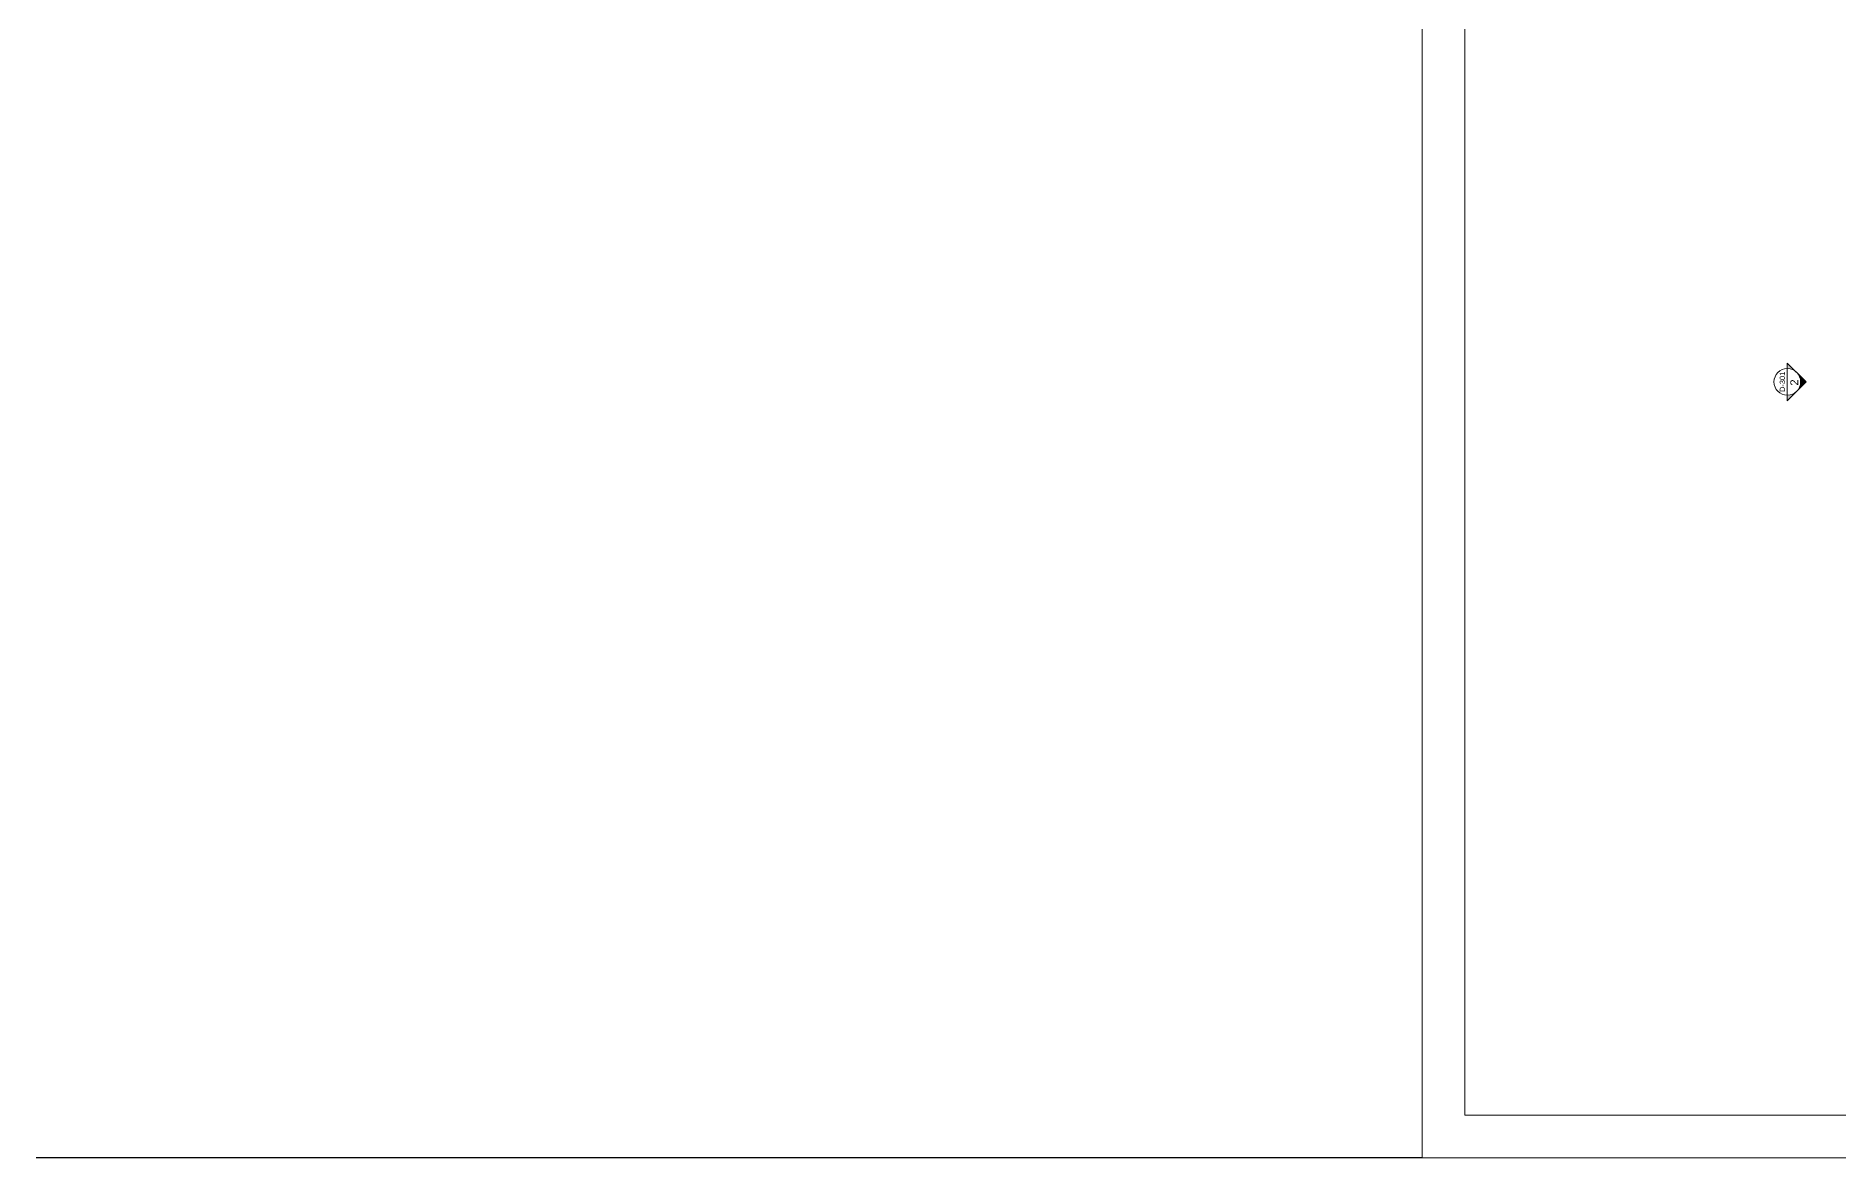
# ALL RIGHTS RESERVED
# Model space of a CAD drawing. Extents: x -2598 to 23780, y 0 to 8114.
# Drawn here: x -2598 to 781, y 0 to 2103 of the extents above; entities that cross this region are included whole.
import ezdxf
from ezdxf.enums import TextEntityAlignment as Align

# ---------------------------------------------------------------- set-up
doc = ezdxf.new("R2010")
doc.units = 0
doc.header["$LTSCALE"] = 25
doc.header["$MEASUREMENT"] = 0
doc.layers.get('0').update_dxf_attribs({"color": 9, "lineweight": 9})
for name, color, linetype, lineweight in [('21', 9, 'Continuous', 9), ('40A', 9, 'Continuous', 9), ('E-KABLO', 7, 'Continuous', 30)]:
    doc.layers.add(name, color=color, linetype=linetype, lineweight=lineweight)
doc.styles.add('Arial', font='arial.ttf', dxfattribs={"height": 2.5})

# ---------------------------------------------------------------- blocks, each defined once
blk = doc.blocks.new('0_exteriorelevation1')
h = blk.add_hatch(color=256)
h.dxf.hatch_style = 1
h.paths.add_polyline_path([(0, 7.07), (-3.54, 3.54, -0.414214), (3.54, 3.54)])
h = blk.add_hatch(color=256)
edge = h.paths.add_edge_path()
edge.add_arc((0, 0), 5, 135, 180)
edge.add_line((-5, 0), (-7.07, 0))
edge.add_line((-7.07, 0), (-3.54, 3.54))
edge = h.paths.add_edge_path()
edge.add_line((5, 0), (7.07, 0))
edge.add_line((7.07, 0), (3.54, 3.54))
edge.add_arc((0, 0), 5, 0, 45, ccw=False)
blk.add_lwpolyline([(7.07, 0), (0, 7.07), (-7.07, 0), (7.07, 0)])
blk.add_lwpolyline([(7.07, 0), (0, 7.07), (-7.07, 0), (7.07, 0)])
blk.add_circle((0, 0), 5)
at = {"style": 'Arial'}
blk.add_attdef('KESITADI', text='', height=3, dxfattribs=at).set_placement((0, 0), align=Align.BOTTOM_CENTER)
blk.add_attdef('PAFTAADI', text='', height=2, dxfattribs=at).set_placement((0, -0.5), align=Align.TOP_CENTER)

msp = doc.modelspace()

# ---------------------------------------------------------------- linework, layer by layer
at = {"layer": '40A'}
for points in [[(5945, 4205), (0, 4205), (0, 0), (5945, 0)], [(5405.1, 80), (80, 80), (80, 4125), (5405.1, 4125)]]:
    msp.add_lwpolyline(points, close=True, dxfattribs=at)
at = {"layer": 'E-KABLO', "color": 6}
msp.add_lwpolyline([(0, 0), (-2003, 0), (-2598.5, 0)], dxfattribs=at)

# ---------------------------------------------------------------- block references
at = {"layer": '21'}
ref = msp.add_blockref('0_exteriorelevation1', (684.3, 1454.4), dxfattribs=dict(at, xscale=5, yscale=5, zscale=5, rotation=270))
ref.add_attrib('KESITADI', '2', dxfattribs={"layer": '0', "height": 15, "rotation": 90, "style": 'Arial'}).set_placement((709.5, 1453.2), align=Align.BOTTOM_CENTER)
ref.add_attrib('PAFTAADI', 'D-301', dxfattribs={"layer": '0', "height": 10, "rotation": 90, "style": 'Arial'}).set_placement((670, 1454.4), align=Align.TOP_CENTER)

doc.saveas('drawing.dxf')
